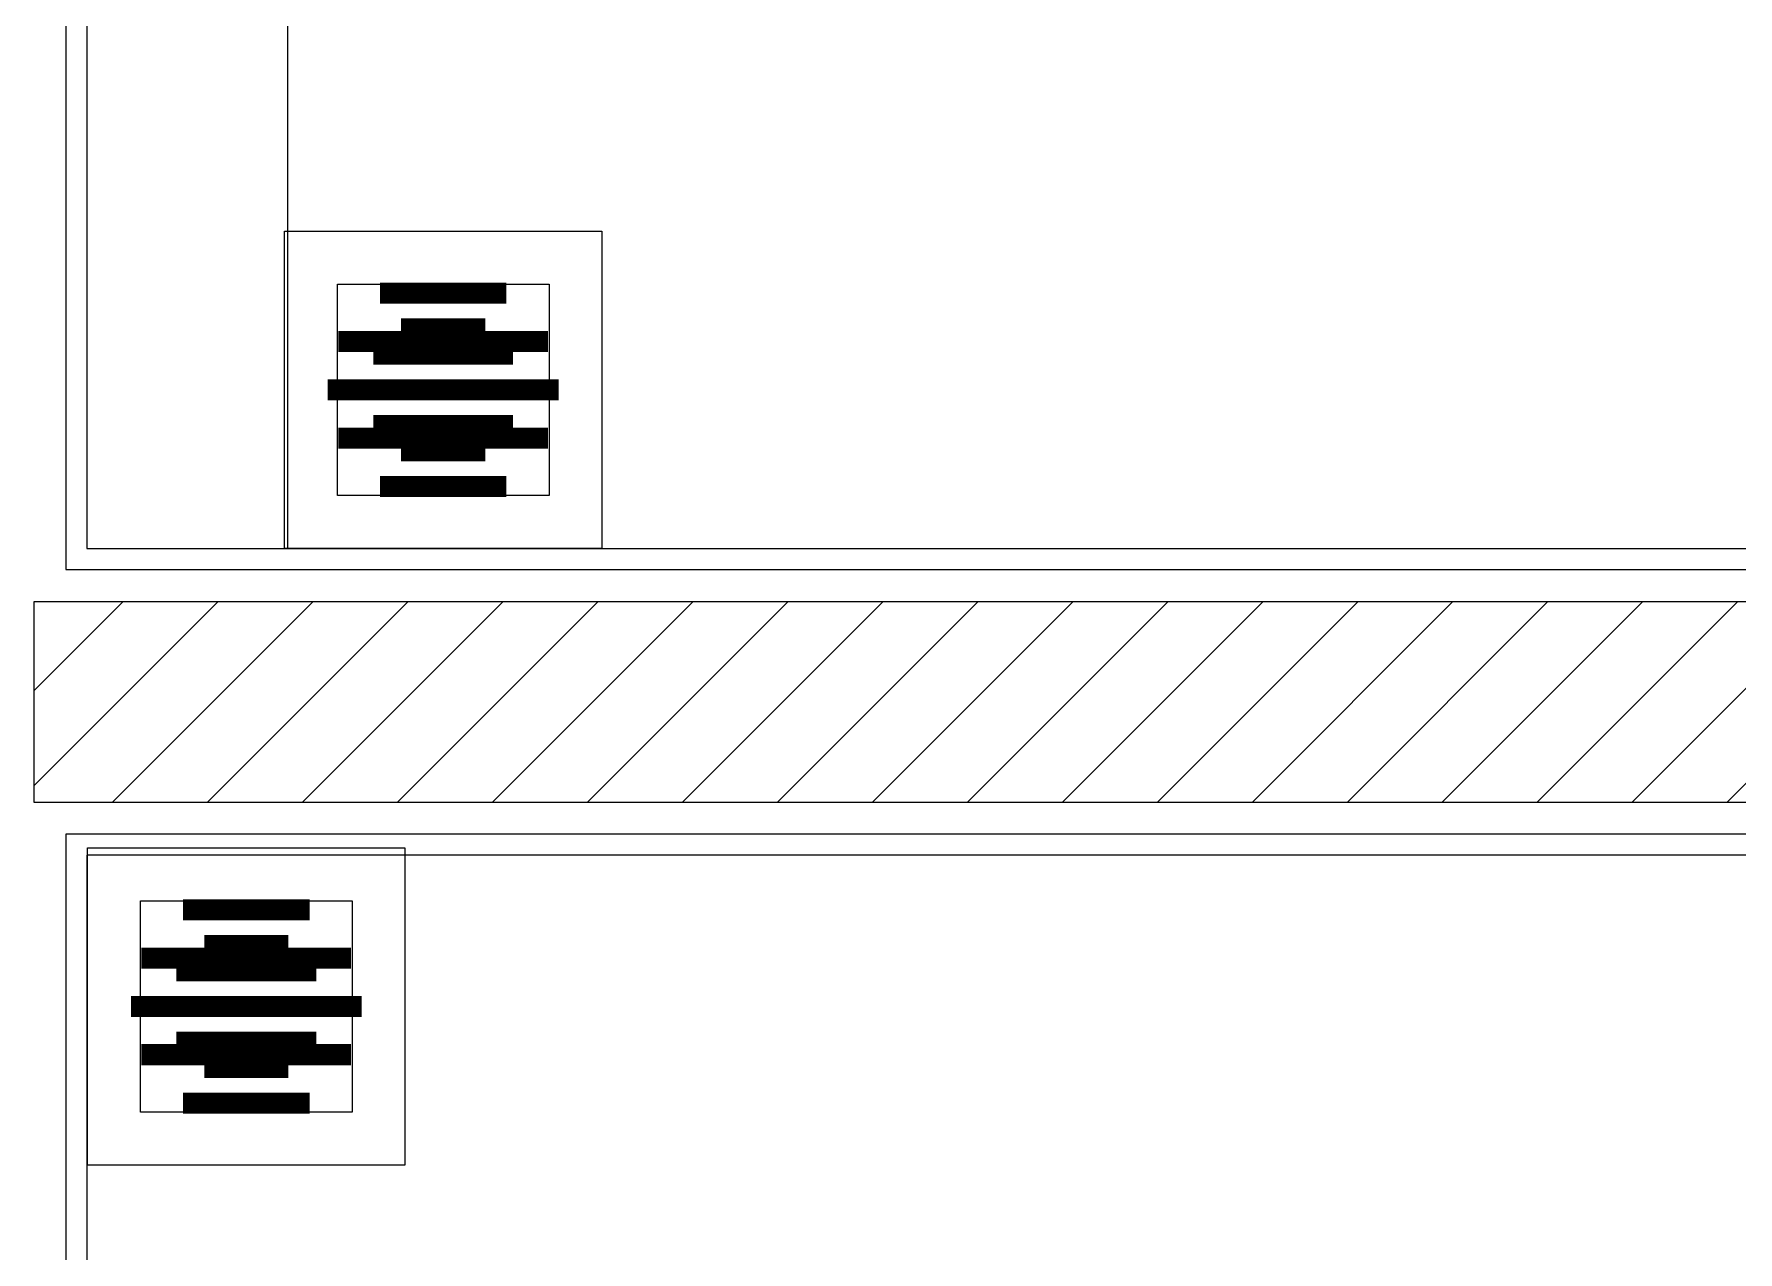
# Model space of a CAD drawing. Header units: millimetres. Extents: x -343543 to 400519, y -115663 to 104219.
# Drawn here: x -334403 to -333598, y 4148 to 4723 of the extents above; entities that cross this region are included whole.
import ezdxf

# ---------------------------------------------------------------- set-up
doc = ezdxf.new("R2010")
doc.units = ezdxf.units.MM
doc.layers.get('0').update_dxf_attribs({"color": 231, "lineweight": 0})
for name, color, linetype, lineweight in [('A-SYMBOLS', 10, 'Continuous', 13), ('XREF MAT BANG TUONG XAY$0$01.Xref _MB T1$0$A-FURN', 8, 'Continuous', 5), ('XREF MAT BANG TUONG XAY$0$01.Xref _MB T1$0$A-FURN @ 50', 8, 'Continuous', 5), ('XREF MAT BANG TUONG XAY$0$01.Xref _MB T1$0$A-FURN @ 75', 8, 'Continuous', 5), ('XREF MAT BANG TUONG XAY$0$01.Xref _MB T1$0$A-TEXT', 8, 'Continuous', 25), ('XREF MAT BANG TUONG XAY$0$A-WALL-INT', 8, 'Continuous', 9)]:
    doc.layers.add(name, color=color, linetype=linetype, lineweight=lineweight)
for name, color, linetype in [('XREF MAT BANG TUONG XAY$0$A-FNSH', 8, 'Continuous'), ('XREF MAT BANG TUONG XAY$0$A-FURN', 8, 'Continuous'), ('XREF MAT BANG TUONG XAY$0$A-PATT', 8, 'Continuous')]:
    doc.layers.add(name, color=color, linetype=linetype)

# ---------------------------------------------------------------- blocks, each defined once
blk = doc.blocks.new('XREF MAT BANG TUONG XAY$0$01.Xref _MB T1$0$Drain')
at = {"color": 8}
blk.add_lwpolyline([(-1.2, -1.2), (1.2, -1.2), (1.2, 1.2), (-1.2, 1.2)], close=True, dxfattribs=at)
at = {"color": 8, "const_width": 0.16}
for points in [[(0, 0.873), (0, -0.873)], [(-0.365, 0.793), (-0.365, -0.793)], [(0.365, 0.793), (0.365, -0.793)], [(-0.731, 0.478), (-0.731, -0.478)], [(0.731, 0.478), (0.731, -0.478)]]:
    blk.add_lwpolyline(points, dxfattribs=at)
blk = doc.blocks.new('*U3472')
at = {"layer": 'XREF MAT BANG TUONG XAY$0$01.Xref _MB T1$0$A-FURN @ 50', "color": 8, "xscale": -41.66666666666669, "yscale": 41.66666666666669, "zscale": 41.66666666666669, "rotation": 270}
blk.add_blockref('XREF MAT BANG TUONG XAY$0$01.Xref _MB T1$0$Drain', (-4251.58, 1555), dxfattribs=at)
at = {"layer": 'XREF MAT BANG TUONG XAY$0$01.Xref _MB T1$0$A-FURN @ 75', "color": 8, "xscale": -62.50000000000004, "yscale": 62.50000000000004, "zscale": 62.50000000000002, "rotation": 270}
blk.add_blockref('XREF MAT BANG TUONG XAY$0$01.Xref _MB T1$0$Drain', (-4251.58, 1555), dxfattribs=at)
blk = doc.blocks.new('*U3479')
at = {"layer": 'XREF MAT BANG TUONG XAY$0$01.Xref _MB T1$0$A-FURN @ 50', "color": 8, "xscale": -41.66666666666694, "yscale": 41.66666666666694, "zscale": 41.66666666666693, "rotation": 270}
blk.add_blockref('XREF MAT BANG TUONG XAY$0$01.Xref _MB T1$0$Drain', (-4344.67, 1263.52), dxfattribs=at)
at = {"layer": 'XREF MAT BANG TUONG XAY$0$01.Xref _MB T1$0$A-FURN @ 75', "color": 8, "xscale": -62.50000000000041, "yscale": 62.50000000000041, "zscale": 62.50000000000039, "rotation": 270}
blk.add_blockref('XREF MAT BANG TUONG XAY$0$01.Xref _MB T1$0$Drain', (-4344.67, 1263.52), dxfattribs=at)
blk = doc.blocks.new('*U224')
at = {"layer": 'XREF MAT BANG TUONG XAY$0$A-PATT'}
h = blk.add_hatch(dxfattribs=at)
h.set_pattern_fill('ANSI31', color=8, scale=10)
h.set_pattern_definition([(45, (36991.79, -11178.564), (-22.45064, 22.45064), [])])
h.paths.add_polyline_path([(-38.7, 47.5), (1506.3, 47.5), (1506.3, -47.5), (-38.7, -47.5)])
at = {"layer": 'XREF MAT BANG TUONG XAY$0$A-WALL-INT', "color": 8}
blk.add_lwpolyline([(-38.7, 47.5), (1506.3, 47.5), (1506.3, -47.5), (-38.7, -47.5)], close=True, dxfattribs=at)
blk = doc.blocks.new('XREF MAT BANG TUONG XAY$0$01.Xref _MB T1$0$Phong tam')
at = {"layer": 'XREF MAT BANG TUONG XAY$0$A-FURN', "color": 8, "elevation": 0}
blk.add_lwpolyline([(-4325, 6965), (-4420.01, 6965), (-4420.01, 1480), (-4325, 1480)], close=True, dxfattribs=at)
at = {"layer": 'XREF MAT BANG TUONG XAY$0$01.Xref _MB T1$0$A-FURN', "linetype": 'Continuous'}
for name in ['*U3472', '*U3479']:
    blk.add_blockref(name, (0, 0), dxfattribs=at)
at = {"layer": 'XREF MAT BANG TUONG XAY$0$A-FURN', "color": 8, "rotation": 180}
blk.add_blockref('*U224', (-2938.7, 1407.5), dxfattribs=at)
blk = doc.blocks.new('01.Xref _MB T1')
at = {"layer": 'XREF MAT BANG TUONG XAY$0$01.Xref _MB T1$0$A-TEXT', "color": 8}
blk.add_blockref('XREF MAT BANG TUONG XAY$0$01.Xref _MB T1$0$Phong tam', (8605.00011, 2999.99999), dxfattribs=at)
at = {"layer": 'XREF MAT BANG TUONG XAY$0$A-FNSH', "color": 8}
for points in [[(4184.98961, 9965.00167), (4184.98236, 4479.99998), (5730.00011, 4479.99998), (5730.00011, 4134.99998), (5585.00011, 4134.99998), (5585.00011, 4334.99989), (4184.9822, 4335.00176), (4184.98098, 3424.99996), (4274.98136, 3424.99996), (4274.98136, 3234.99987), (5585.00065, 3235.00003), (5585.00065, 3429.9998), (5730.00065, 3430.00006), (5730.00065, 3235.00016), (6819.99957, 3235.00016), (6819.99957, 3435.00006), (6965.00011, 3434.9998)], [(4174.98962, 9975.00168), (4174.98235, 4469.99998), (5720.00011, 4469.99998), (5720.00011, 4144.99998), (5595.00011, 4144.99998), (5595.00011, 4344.99988), (4174.98221, 4345.00177), (4174.98096, 3414.99996), (4264.98136, 3414.99996), (4264.98136, 3224.99987), (5595.00065, 3225.00003), (5595.00065, 3419.99982), (5720.00065, 3420.00004), (5720.00065, 3225.00016), (6829.99957, 3225.00016), (6829.99957, 3425.00004), (6955.00011, 3424.99982)]]:
    blk.add_lwpolyline(points, dxfattribs=at)

msp = doc.modelspace()

# ---------------------------------------------------------------- block references
at = {"layer": 'A-SYMBOLS'}
msp.add_blockref('01.Xref _MB T1', (-338563.48, 0), dxfattribs=at)

doc.saveas('drawing.dxf')
